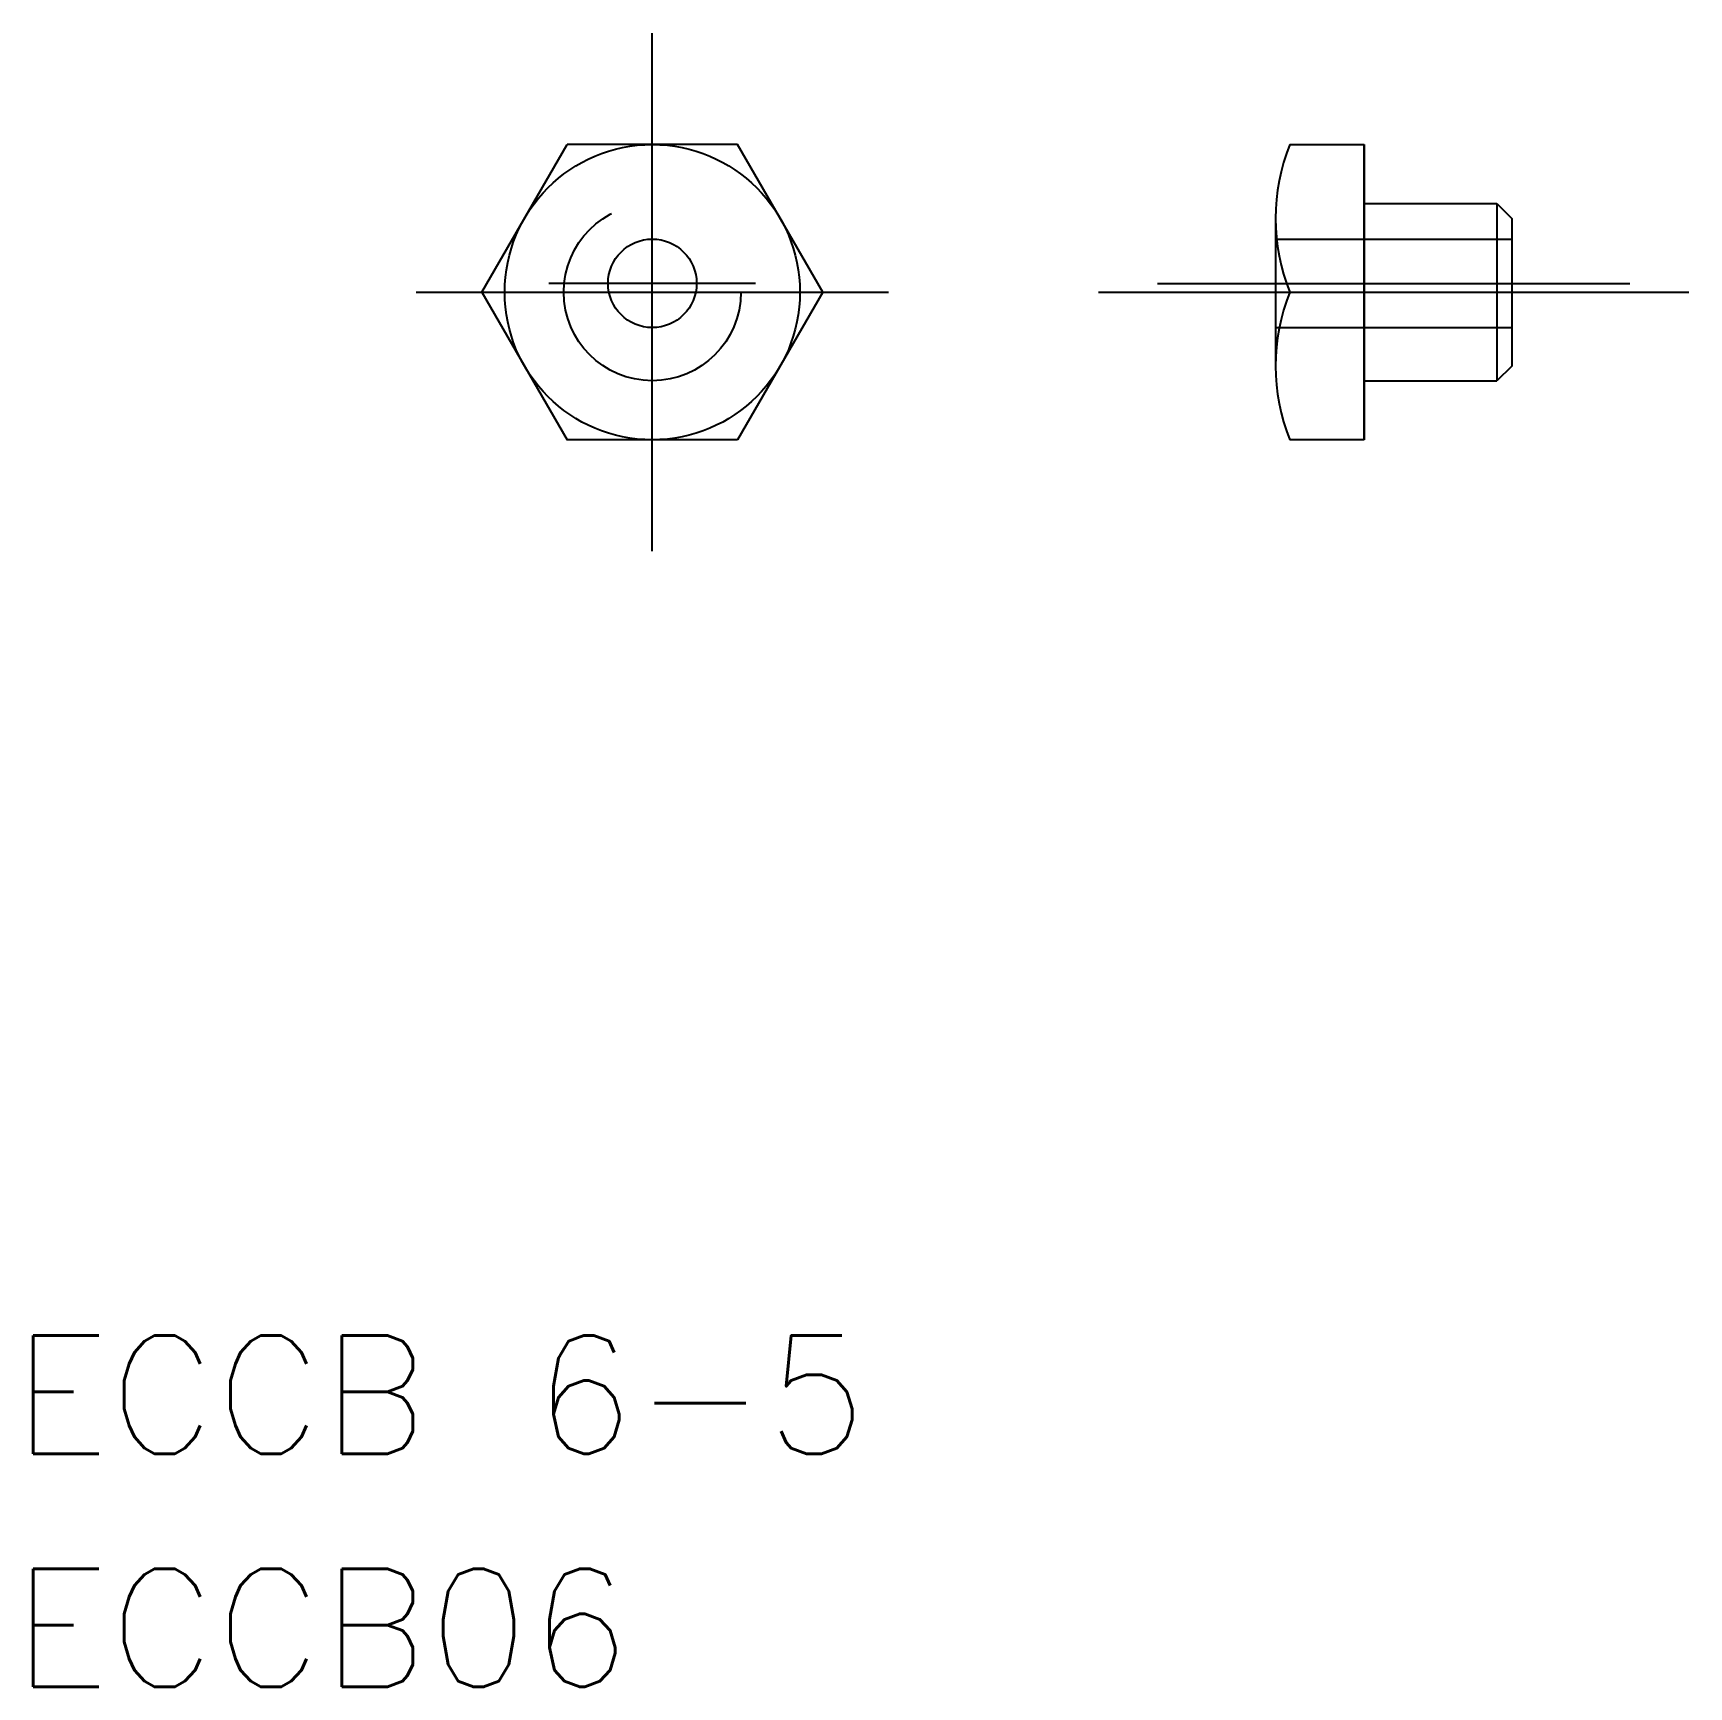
# Model space of a CAD drawing. Extents: x 10.7 to 66.8, y 10 to 66.
import ezdxf

# ---------------------------------------------------------------- set-up
doc = ezdxf.new("R2010")
doc.units = 0
doc.linetypes.add('CENTER', pattern=[50.8, 31.75, -6.35, 6.35, -6.35])
doc.linetypes.add('DASHED', pattern=[19.05, 12.7, -6.35])
doc.layers.get('0').update_dxf_attribs({"linetype": 'CONTINUOUS'})
doc.layers.add('CENTER', color=1, linetype='CONTINUOUS')
doc.styles.get("Standard").update_dxf_attribs({"font": 'txt.shx', "bigfont": 'bigfont.shx'})

msp = doc.modelspace()

# ---------------------------------------------------------------- linework, layer by layer
at = {"color": 7, "linetype": 'CONTINUOUS'}
for p, q in [((25.886, 57.229), (28.773, 62.229)), ((34.546, 62.229), (28.773, 62.229)), ((37.433, 57.229), (34.546, 62.229)), ((53.249, 62.229), (55.769, 62.229)), ((55.769, 52.229), (55.769, 62.229)), ((55.769, 62.229), (55.769, 52.229)), ((55.769, 60.229), (60.269, 60.229)), ((60.269, 60.229), (60.769, 59.729)), ((60.269, 60.229), (60.269, 54.229)), ((52.769, 59.729), (52.769, 54.729)), ((60.769, 59.729), (60.769, 54.729)), ((25.886, 57.229), (28.773, 52.229)), ((37.433, 57.229), (34.546, 52.229)), ((53.249, 57.229), (55.769, 57.229)), ((60.769, 54.729), (60.269, 54.229)), ((55.769, 54.229), (60.269, 54.229)), ((34.546, 52.229), (28.773, 52.229)), ((55.769, 52.229), (53.249, 52.229))]:
    msp.add_line(p, q, dxfattribs=at)
at = {"color": 3, "linetype": 'DASHED'}
for p, q in [((52.769, 59.029), (60.769, 59.029)), ((52.769, 56.029), (60.769, 56.029))]:
    msp.add_line(p, q, dxfattribs=at)
at = {"color": 7, "linetype": 'CONTINUOUS'}
for centre, radius in [((31.659, 57.229), 5), ((31.659, 57.529), 1.5)]:
    msp.add_circle(centre, radius, dxfattribs=at)
at = {"color": 3, "linetype": 'DASHED'}
msp.add_circle((31.659, 57.229), 3, dxfattribs=at)
at = {"color": 7, "linetype": 'CONTINUOUS'}
for centre in [(59.519, 59.729), (59.519, 54.729)]:
    msp.add_arc(centre, 6.75, 158.2629, 201.7371, dxfattribs=at)
at = {"layer": 'CENTER', "color": 1, "linetype": 'CENTER'}
for p, q in [((31.659, 48.455), (31.659, 66.002)), ((23.659, 57.229), (39.659, 57.229)), ((35.159, 57.529), (28.159, 57.529)), ((46.769, 57.229), (66.769, 57.229)), ((48.769, 57.529), (64.769, 57.529))]:
    msp.add_line(p, q, dxfattribs=at)

# ---------------------------------------------------------------- texts
at = {"color": 7, "linetype": 'CONTINUOUS'}
for s, p in [('ECCB 6-5', (10, 17.896)), ('ECCB06', (10, 10))]:
    msp.add_text(s, height=4, dxfattribs=at).set_placement(p)

doc.saveas('drawing.dxf')
